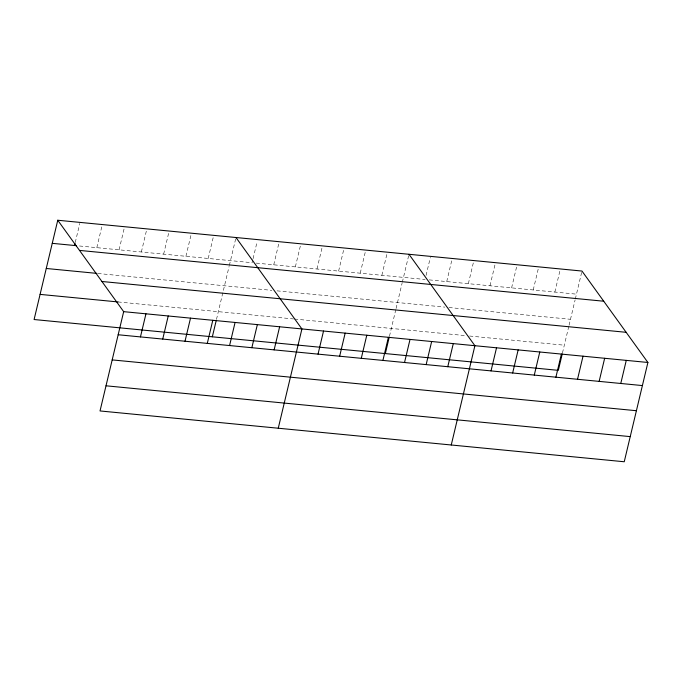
<?xml version="1.0" encoding="UTF-8"?>
<svg xmlns="http://www.w3.org/2000/svg" width="682" height="682" viewBox="0 0 682 682"><rect width="100%" height="100%" fill="white"/><g stroke="black" fill="none" stroke-linecap="round" stroke-linejoin="round"><path stroke-width="0.51" stroke-dasharray="3.41 2.56" d="M75.25 242.485L79.794 223.406M96.81 247.66L102.317 224.557M119.086 249.817L124.593 226.722M141.37 251.973L146.869 228.879M163.646 254.139L169.153 231.036M185.93 256.296L191.429 233.201M208.206 258.452L213.713 235.358M216.484 319.398L229.109 266.415M229.34 265.451L235.75 238.521M252.826 259.697L252.11 262.715L78.583 245.895M253.065 258.691L257.14 241.624M273.738 264.812L279.236 241.709M295.357 266.901L300.864 243.806M316.985 268.998L322.484 245.904M338.613 271.095L344.112 248.001M360.232 273.192L365.74 250.098M381.86 275.289L387.359 252.187M389.482 336.166L395.833 309.5M396.072 308.503L402.099 283.183M402.329 282.22L408.987 254.284M426.062 275.46L430.368 257.387M446.727 281.581L452.234 258.478M468.355 283.669L473.854 260.575M489.983 285.767L495.482 262.672M511.602 287.864L517.109 264.769M533.23 289.961L538.729 266.867M554.85 292.058L560.357 268.955M562.471 352.935L568.822 326.269M569.061 325.271L575.096 299.961M575.327 298.989L581.976 271.052M256.227 263.107L425.108 279.484M429.225 279.884L576.478 294.155M97.91 273.491L271.862 290.353M277.011 290.847L444.86 307.122M448.978 307.522L570.484 319.295M118.071 301.947L293.499 318.946M294.53 319.048L465.465 335.621M469.583 336.021L564.312 345.203"/><path stroke-width="1.02" d="M57.757 220.243L123.672 311.657L100.024 410.948L624.243 461.757L647.9 362.474L581.976 271.052L57.757 220.243L34.1 319.526L558.328 370.343L562.241 353.907M74.534 245.494L75.011 243.491M140.449 336.917L145.957 313.814M162.734 339.073L168.232 315.979M185.01 341.23L190.517 318.136M207.294 343.396L212.793 320.293M212.341 336.806L216.254 320.37M229.57 345.552L235.077 322.458M251.846 347.709L257.353 324.615M274.13 349.875L279.629 326.772M278.256 428.219L301.913 328.937L235.989 237.515M318.034 354.128L323.532 331.026M339.653 356.226L345.16 333.123M361.281 358.323L366.788 335.22M382.909 360.42L388.408 337.317M385.33 353.574L389.243 337.138M404.528 362.517L410.035 339.414M426.156 364.606L431.655 341.512M447.776 366.703L453.283 343.609M451.254 444.988L474.902 345.706L408.987 254.284M491.023 370.897L496.53 347.794M512.651 372.994L518.158 349.892M534.279 375.091L539.777 351.989M555.898 377.189L561.405 354.086M577.526 379.286L583.025 356.183M599.146 381.374L604.653 358.28M620.773 383.472L626.272 360.377M52.25 243.338L76.555 245.691M79.504 250.405L603.732 301.222M46.265 268.478L96.895 273.388M101.925 281.487L626.144 332.305M40.093 294.385L118.071 301.947M123.672 311.657L647.9 362.474M118.174 334.751L642.393 385.569M112.18 359.9L636.408 410.717M106.008 385.799L630.236 436.616"/></g></svg>
